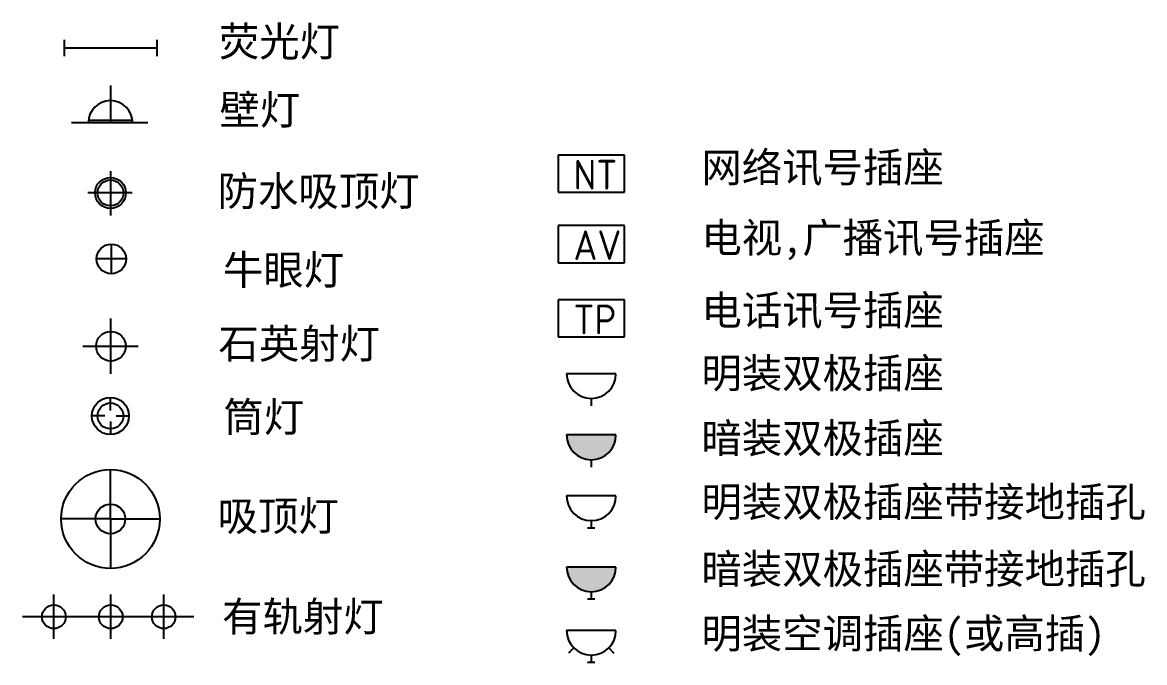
# Model space of a CAD drawing. Extents: x -42728 to 99010, y -18674 to 47645.
# Drawn here: x 91270 to 95816, y 33304 to 35896 of the extents above; entities that cross this region are included whole.
import ezdxf

# ---------------------------------------------------------------- set-up
doc = ezdxf.new("R2010")
doc.units = 0
doc.header["$LTSCALE"] = 100
doc.header["$MEASUREMENT"] = 0
doc.layers.get('0').update_dxf_attribs({"linetype": 'CONTINUOUS'})
doc.styles.get("Standard").update_dxf_attribs({"font": 'ISOCP'})
doc.styles.add('仿宋', font='')
doc.styles.get('仿宋').set_extended_font_data('FangSong_GB2312')

msp = doc.modelspace()

# ---------------------------------------------------------------- hatches: boundary and pattern name
for points in [[(93474.47338, 34225.64223, 1), (93674.47338, 34225.64223)], [(93674.47338, 33690.92769), (93474.47338, 33690.92769, 1)]]:
    msp.add_hatch(color=256).paths.add_polyline_path(points)

# ---------------------------------------------------------------- linework, layer by layer
for p, q in [((91438.37318, 35825.78239), (91438.37318, 35759.6415)), ((91814.29322, 35825.78239), (91814.29322, 35759.6415)), ((91814.29322, 35792.71197), (91438.37318, 35792.71197)), ((91626.3332, 35641.20264), (91626.3332, 35489.7162)), ((91777.70393, 35489.7162), (91468.90771, 35489.7162)), ((91715.77592, 35499.7162), (91536.89048, 35499.7162)), ((93440.30816, 35358.79293), (93440.30816, 35208.57969)), ((93708.6386, 35358.79293), (93440.30816, 35358.79293)), ((93708.6386, 35208.57969), (93708.6386, 35358.79293)), ((91626.3332, 35294.0757), (91626.3332, 35113.94457)), ((91714.70029, 35205.77611), (91534.43139, 35205.77611)), ((93440.30816, 35208.57969), (93708.6386, 35208.57969)), ((93440.30816, 35073.6524), (93440.30816, 34923.43915)), ((93708.6386, 35073.6524), (93440.30816, 35073.6524)), ((93708.6386, 34923.43915), (93708.6386, 35073.6524)), ((91629.87148, 34998.46553), (91629.87148, 34878.46553)), ((91689.87148, 34938.46553), (91569.87148, 34938.46553)), ((93440.30816, 34923.43915), (93708.6386, 34923.43915)), ((93440.30816, 34772.73958), (93440.30816, 34622.52634)), ((93708.6386, 34772.73958), (93440.30816, 34772.73958)), ((93708.6386, 34622.52634), (93708.6386, 34772.73958)), ((91626.3332, 34696.83634), (91626.3332, 34473.40248)), ((93440.30816, 34622.52634), (93708.6386, 34622.52634)), ((91514.61628, 34585.11941), (91738.05013, 34585.11941)), ((93674.47338, 34473.88797), (93474.47338, 34473.88797)), ((91626.3332, 34325.15579), (91626.3332, 34377.65579)), ((93574.47338, 34373.88797), (93574.47338, 34343.88797)), ((91603.8332, 34302.65579), (91551.3332, 34302.65579)), ((91626.3332, 34280.15579), (91626.3332, 34227.65579)), ((91648.8332, 34302.65579), (91701.3332, 34302.65579)), ((93674.47338, 34225.64223), (93474.47338, 34225.64223)), ((93574.47338, 34125.64223), (93574.47338, 34095.64223)), ((91626.3332, 33885.49743), (91626.3332, 34085.49743)), ((93674.47338, 33978.78364), (93474.47338, 33978.78364)), ((91626.3332, 33885.49743), (91426.3332, 33885.49743)), ((91626.3332, 33885.49743), (91826.3332, 33885.49743)), ((91626.3332, 33885.49743), (91626.3332, 33685.49743)), ((93574.47338, 33878.78364), (93574.47338, 33848.78364)), ((93589.47338, 33848.78364), (93559.47338, 33848.78364)), ((93674.47338, 33690.92769), (93474.47338, 33690.92769)), ((91395.77093, 33578.94987), (91395.77093, 33400.20279)), ((91626.3332, 33578.94987), (91626.3332, 33400.20279)), ((91840.80986, 33578.94987), (91840.80986, 33400.20279)), ((93589.47338, 33560.92769), (93559.47338, 33560.92769)), ((93574.47338, 33590.92769), (93574.47338, 33560.92769)), ((91964.02513, 33489.57633), (91269.74419, 33489.57633)), ((93674.47338, 33434.02194), (93474.47338, 33434.02194)), ((93503.7627, 33363.31126), (93482.54949, 33342.09806)), ((93574.47338, 33334.02194), (93574.47338, 33304.02194)), ((93645.18405, 33363.31126), (93666.39726, 33342.09806)), ((93589.47338, 33304.02194), (93559.47338, 33304.02194))]:
    msp.add_line(p, q)
for centre, radius in [((91626.3332, 35205.77611), 62.5), ((91626.3332, 35205.77611), 52.5), ((91629.87148, 34938.46553), 60), ((91628.00084, 34585.11941), 60), ((91626.3332, 34302.65579), 75), ((91626.3332, 34302.65579), 52.5), ((91626.3332, 33885.49743), 200), ((91626.3332, 33885.49743), 60), ((91397.10504, 33489.57633), 48), ((91627.66731, 33489.57633), 48), ((91842.14397, 33489.57633), 48)]:
    msp.add_circle(centre, radius)
for centre, radius, start, end in [((91626.3332, 35489.7162), 90, 0, 180), ((93574.47338, 34473.88797), 100, 180, 0), ((93574.47338, 34225.64223), 100, 180, 0), ((93574.47338, 33978.78364), 100, 180, 0), ((93574.47338, 33690.92769), 100, 180, 0), ((93574.47338, 33434.02194), 100, 180, 0)]:
    msp.add_arc(centre, radius, start, end)

# ---------------------------------------------------------------- texts
at = {"style": '仿宋'}
for s, p in [('荧光灯', (92065.41295, 35758.7851)), ('壁灯', (92067.76973, 35482.50381)), ('网络讯号插座', (94020.47841, 35249.36168)), ('防水吸顶灯', (92060.16821, 35153.52871)), ('电视,广播讯号插座', (94020.47841, 34964.22114)), ('牛眼灯', (92082.16901, 34834.32406)), ('电话讯号插座', (94020.47841, 34670.68514)), ('石英射灯', (92063.8443, 34535.22885)), ('明装双极插座', (94020.47841, 34415.96486)), ('筒灯', (92084.10323, 34238.31247)), ('暗装双极插座', (94020.47841, 34153.00005)), ('明装双极插座带接地插孔', (94020.47841, 33894.7045)), ('吸顶灯', (92060.46869, 33837.47761)), ('暗装双极插座带接地插孔', (94020.47841, 33623.41956)), ('有轨射灯', (92078.77348, 33430.23119)), ('明装空调插座(或高插)', (94020.47841, 33361.81482))]:
    msp.add_text(s, height=120, dxfattribs=at).set_placement(p)
for s, p in [('NT', (93502.23056, 35219.56183)), ('AV', (93502.23056, 34934.42129)), ('TP', (93502.23056, 34633.50848))]:
    msp.add_text(s, height=120).set_placement(p)

doc.saveas('drawing.dxf')
